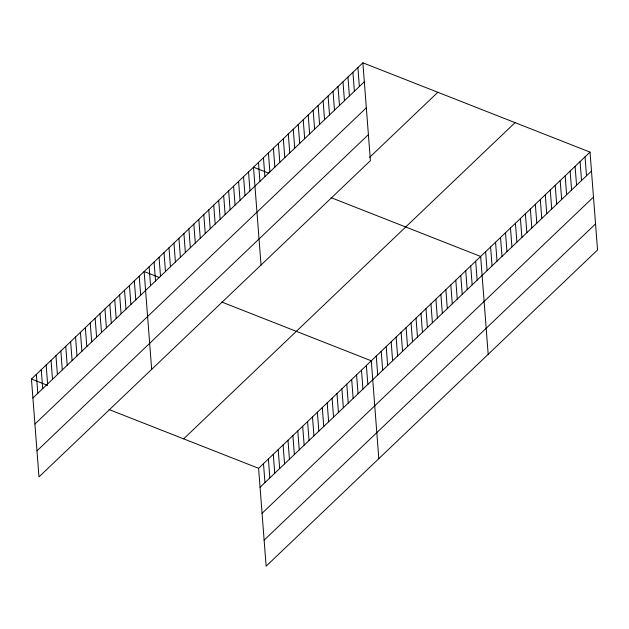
<?xml version="1.0" encoding="UTF-8"?>
<svg xmlns="http://www.w3.org/2000/svg" width="629" height="629" viewBox="0 0 629 629"><rect width="100%" height="100%" fill="white"/><g stroke="black" fill="none" stroke-linecap="round" stroke-linejoin="round"><path stroke-width="0.94" d="M362.87 62.821L370.402 160.678L38.982 476.9L31.45 379.043L362.87 62.821L590.018 152.1L597.55 249.957L266.13 566.179L258.598 468.322L590.018 152.1M32.905 397.984L364.333 81.762M34.91 424.025L366.337 107.811M36.977 450.859L368.397 134.637M369.655 157.336L437.831 92.282M183.637 438.861L515.065 122.639M260.052 487.263L591.48 171.041M262.057 513.303L593.485 197.081M264.125 540.138L595.545 223.916M268.835 173.203L253.503 167.172L261.035 265.037M331.098 197.671L480.65 256.451L488.183 354.308M159.467 277.554L144.135 271.524L151.66 369.388M221.722 302.022L371.283 360.802L378.815 458.667M31.45 379.043L47.631 385.404M109.045 409.534L258.598 468.322M585.049 156.841L586.503 175.782M580.08 161.582L581.534 180.531M575.103 166.331L576.565 185.272M570.133 171.072L571.596 190.013M565.164 175.813L566.619 194.762M560.195 180.562L561.65 199.503M555.218 185.303L556.681 204.244M550.249 190.044L551.704 208.985M545.28 194.786L546.735 213.734M540.303 199.535L541.766 218.475M535.334 204.276L536.796 223.216M530.365 209.017L531.819 227.965M525.396 213.766L526.85 232.706M520.419 218.507L521.881 237.447M515.45 223.248L516.904 242.189M510.481 227.989L511.935 246.938M505.504 232.738L506.966 251.679M500.535 237.479L501.997 256.42M495.566 242.22L497.02 261.169M490.596 246.969L492.051 265.91M485.619 251.71L487.082 270.651M475.681 261.192L477.136 280.141M470.704 265.941L472.167 284.882M465.735 270.682L467.198 289.623M460.766 275.423L462.221 294.372M455.797 280.164L457.252 299.113M450.82 284.913L452.282 303.854M445.851 289.654L447.305 308.595M440.882 294.396L442.336 313.344M435.905 299.145L437.367 318.085M430.936 303.886L432.398 322.826M425.967 308.627L427.421 327.567M420.998 313.368L422.452 332.316M416.021 318.117L417.483 337.058M411.051 322.858L412.506 341.799M406.082 327.599L407.537 346.548M401.113 332.348L402.568 351.289M396.136 337.089L397.599 356.03M391.167 341.83L392.622 360.771M386.198 346.571L387.653 365.52M381.221 351.32L382.684 370.261M357.901 67.562L359.356 86.511M376.252 356.061L377.707 375.002M352.932 72.311L354.386 91.252M347.955 77.052L349.417 95.993M366.385 365.48L367.839 384.421M342.986 81.794L344.448 100.734M361.486 370.151L362.941 389.099M338.017 86.535L339.471 105.483M356.58 374.829L358.043 393.77M333.048 91.284L334.502 110.224M351.682 379.499L353.144 398.448M328.071 96.025L329.533 114.965M346.783 384.177L348.246 403.118M323.102 100.766L324.556 119.714M341.885 388.856L343.34 407.796M318.132 105.515L319.587 124.456M336.987 393.526L338.441 412.467M313.156 110.256L314.618 129.197M332.088 398.204L333.543 417.145M308.186 114.997L309.649 133.938M327.19 402.875L328.645 421.815M303.217 119.738L304.672 138.687M322.292 407.553L323.746 426.493M298.248 124.487L299.703 143.428M317.386 412.223L318.848 431.164M293.271 129.228L294.734 148.169M312.487 416.901L313.95 435.842M288.302 133.969L289.757 152.91M307.589 421.572L309.051 440.52M283.333 138.71L284.788 157.659M302.691 426.25L304.153 445.19M278.356 143.459L279.819 162.4M297.792 430.92L299.247 449.869M273.387 148.2L274.849 167.141M292.894 435.598L294.348 454.539M268.418 152.941L269.872 171.89M287.996 440.269L289.45 459.217M263.449 157.69L264.903 176.631M283.097 444.947L284.552 463.887M258.472 162.431L259.934 181.372M278.199 449.617L279.653 468.566M273.293 454.295L274.755 473.236M248.534 171.914L249.988 190.862M268.394 458.973L269.857 477.914M243.557 176.663L245.019 195.603M263.496 463.644L264.958 482.585M238.588 181.404L240.05 200.344M233.618 186.145L235.073 205.093M228.649 190.894L230.104 209.834M223.672 195.635L225.135 214.575M218.703 200.376L220.158 219.317M213.734 205.117L215.189 224.066M208.757 209.866L210.22 228.807M203.788 214.607L205.251 233.548M198.819 219.348L200.274 238.297M193.85 224.097L195.305 243.038M188.873 228.838L190.335 247.779M183.904 233.579L185.358 252.52M178.935 238.32L180.389 257.269M173.958 243.069L175.42 262.01M168.989 247.81L170.451 266.751M164.02 252.551L165.474 271.5M159.051 257.3L160.505 276.241M154.074 262.041L155.536 280.982M149.104 266.782L150.559 285.723M139.237 276.202L140.692 295.143M134.339 280.872L135.793 299.821M129.432 285.55L130.895 304.491M124.534 290.228L125.997 309.169M119.636 294.899L121.098 313.84M114.737 299.577L116.192 318.518M109.839 304.247L111.294 323.188M104.941 308.925L106.395 327.866M100.042 313.596L101.497 332.537M95.144 318.274L96.599 337.215M90.238 322.944L91.7 341.893M85.34 327.623L86.802 346.563M80.441 332.293L81.904 351.241M75.543 336.971L76.997 355.912M70.645 341.641L72.099 360.59M65.746 346.32L67.201 365.26M60.848 350.998L62.302 369.938M55.95 355.668L57.404 374.609M51.043 360.346L52.506 379.287M46.145 365.017L47.607 383.957M41.247 369.695L42.709 388.636M36.348 374.365L37.811 393.306"/></g></svg>
